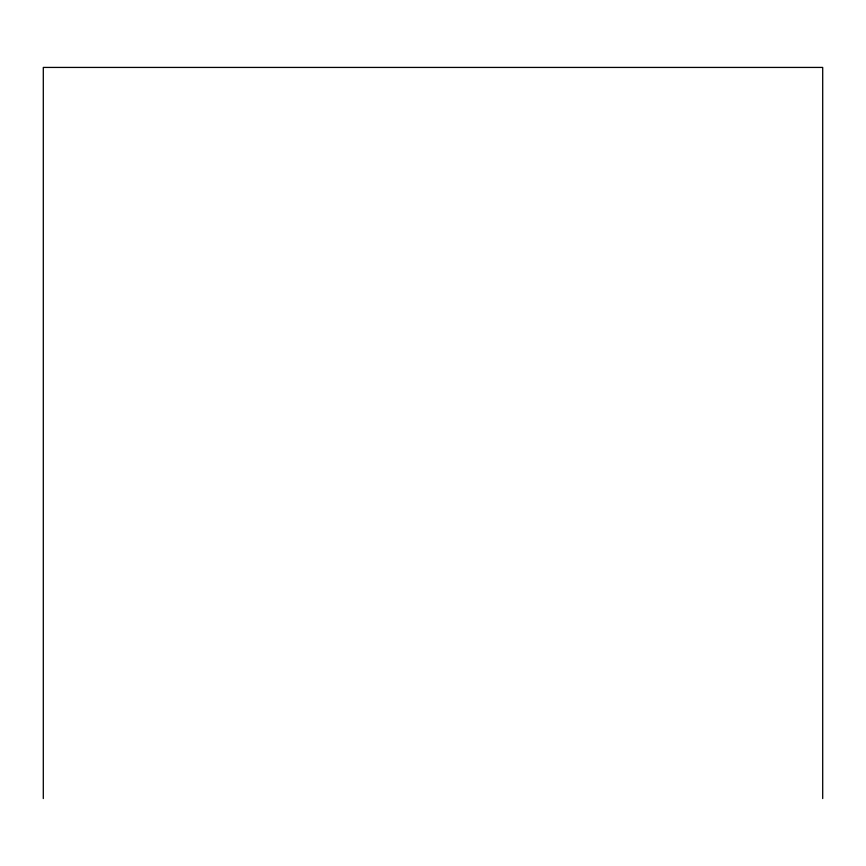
<?xml version="1.0" encoding="UTF-8"?>
<svg xmlns="http://www.w3.org/2000/svg" width="866" height="866" viewBox="0 0 866 866"><rect width="100%" height="100%" fill="white"/><g stroke="black" fill="none" stroke-linecap="round" stroke-linejoin="round"><path stroke-width="1.3" d="M822.7 798.571L822.7 67.429L43.3 67.429L43.3 798.571"/></g></svg>
